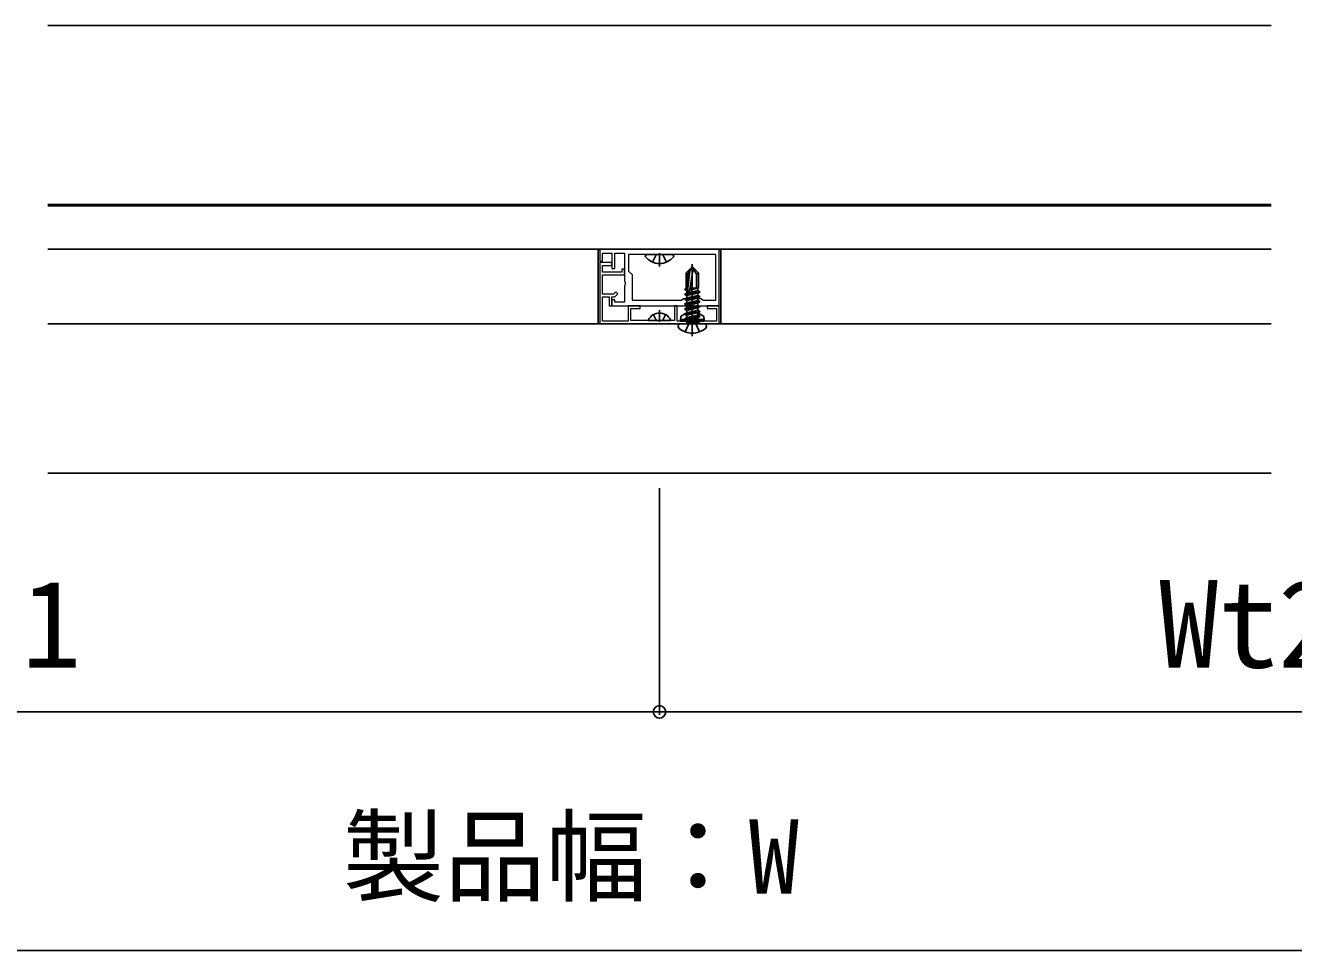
# Model space of a CAD drawing. Units: millimetres, scale not verified. Extents: x -1750 to 1750, y -2608 to 2592.
# Drawn here: x -976.7 to -551.7, y -2068.5 to -1758.5 of the extents above; entities that cross this region are included whole.
import ezdxf
from ezdxf.enums import TextEntityAlignment as Align

# ---------------------------------------------------------------- set-up
doc = ezdxf.new("R2010")
doc.units = ezdxf.units.MM
doc.header["$LTSCALE"] = 14
doc.layers.add('0-3_YKK_11', color=7, linetype='Continuous', lineweight=18)
for name, color, linetype in [('0-4_YKK_12', 2, 'Continuous'), ('0-5_YKK_13', 4, 'Continuous'), ('0-6_YKK_D', 6, 'Continuous')]:
    doc.layers.add(name, color=color, linetype=linetype)
doc.styles.add('ＭＳ ゴシック', font='')
doc.styles.get('ＭＳ ゴシック').set_extended_font_data('MS Gothic')

msp = doc.modelspace()

# ---------------------------------------------------------------- linework, layer by layer
at = {"layer": '0-3_YKK_11'}
for points in [[(-744.2, -1833.5), (-784.2, -1833.5), (-784.2, -1837.5), (-783.3, -1837.5), (-783.3, -1834.8), (-780.2, -1834.8), (-780.2, -1840), (-779.2, -1840), (-779.2, -1834.8), (-775.9, -1834.8), (-775.9, -1844.33), (-775.76, -1844.52), (-775.76, -1845.48), (-775.9, -1845.67), (-775.9, -1851.2), (-779.2, -1851.2), (-779.2, -1850.5), (-780.2, -1850.5), (-780.2, -1852.5), (-753.87, -1852.5), (-753.68, -1852.36), (-752.72, -1852.36), (-752.53, -1852.5), (-744.2, -1852.5)], [(-745.3, -1835.3), (-774.6, -1835.3), (-774.6, -1840.8), (-773.4, -1842), (-773.4, -1850.6), (-756.8, -1850.6), (-756.2, -1850), (-750.2, -1850), (-749.6, -1850.6), (-745.3, -1850.6)], [(-784.2, -1858.5), (-744.2, -1858.5), (-744.2, -1852.5), (-748.2, -1852.5), (-748.2, -1853.4), (-745.1, -1853.4), (-745.1, -1857.6), (-758.3, -1857.6), (-758.3, -1852.5), (-759.2, -1852.5), (-759.2, -1857.4), (-773.8, -1857.4), (-773.8, -1853.4), (-770.7, -1853.4), (-770.7, -1852.5), (-774.7, -1852.5), (-774.7, -1857.6), (-783.3, -1857.6), (-783.3, -1849.5), (-781.1, -1849.5), (-781.1, -1852.5), (-780.2, -1852.5), (-780.2, -1849.5), (-779.2, -1849.5), (-778.17, -1848.47), (-778.8, -1847.83), (-779.57, -1848.6), (-783.3, -1848.6), (-783.3, -1842.1), (-775.9, -1842.1), (-775.9, -1840.2), (-776.8, -1840.2), (-776.8, -1841.2), (-783.3, -1841.2), (-783.3, -1838.9), (-780.2, -1838.9), (-780.2, -1838), (-784.2, -1838)]]:
    msp.add_lwpolyline(points, close=True, dxfattribs=at)
at = {"layer": '0-4_YKK_12'}
for p, q in [((-969.2, -1758.5), (-559.2, -1758.5)), ((-969.2, -1818.5), (-559.2, -1818.5)), ((-969.2, -1819), (-559.2, -1819)), ((-969.2, -1833.5), (-559.2, -1833.5)), ((-969.2, -1858.5), (-559.2, -1858.5)), ((-559.2, -1908.5), (-969.2, -1908.5))]:
    msp.add_line(p, q, dxfattribs=at)
at = {"layer": '0-5_YKK_13'}
for p, q in [((-784.7, -1834), (-784.7, -1858)), ((-768.95, -1835.9), (-768.95, -1835.8)), ((-759.95, -1835.3), (-768.45, -1835.3)), ((-766.55, -1837.81), (-765.35, -1835.39)), ((-764.2, -1839.3), (-764.2, -1834.79)), ((-761.85, -1837.81), (-763.06, -1835.39)), ((-759.45, -1835.9), (-759.45, -1835.8)), ((-743.7, -1858), (-743.7, -1834)), ((-755.25, -1841.37), (-753.38, -1839.5)), ((-754.17, -1847.75), (-752.91, -1840)), ((-753.99, -1840.82), (-753.38, -1839.5)), ((-753.02, -1839.5), (-753.38, -1839.5)), ((-753.2, -1862.6), (-753.2, -1838.5)), ((-751.85, -1841.84), (-753.2, -1839.5)), ((-751.15, -1841.37), (-753.02, -1839.5)), ((-755.25, -1841.37), (-754.75, -1841.58)), ((-755.25, -1846.5), (-755.25, -1841.37)), ((-754.75, -1846.5), (-753.99, -1840.82)), ((-753.99, -1840.82), (-754.75, -1841.58)), ((-754.75, -1847.71), (-754.75, -1841.58)), ((-751.15, -1841.37), (-751.85, -1841.84)), ((-751.85, -1841.84), (-751.85, -1846.5)), ((-751.15, -1846.5), (-751.15, -1841.37)), ((-755.67, -1846.91), (-754.75, -1846.7)), ((-754.75, -1846.82), (-755.67, -1847.02)), ((-755.67, -1847.02), (-755.67, -1846.91)), ((-755.67, -1847.02), (-755.02, -1847.4)), ((-755.67, -1848.55), (-750.73, -1847.73)), ((-750.73, -1847.85), (-755.67, -1848.67)), ((-755.67, -1848.67), (-755.67, -1848.55)), ((-755.67, -1848.67), (-755.02, -1849.05)), ((-755.25, -1846.5), (-754.75, -1846.5)), ((-755.02, -1846.53), (-755.02, -1846.5)), ((-755.02, -1847.4), (-754.75, -1847.34)), ((-755.02, -1848.18), (-755.02, -1847.4)), ((-755.02, -1849.05), (-751.38, -1848.22)), ((-754.07, -1847.18), (-751.38, -1846.57)), ((-752.53, -1846.5), (-754, -1846.75)), ((-753.98, -1846.62), (-753.24, -1846.5)), ((-753.96, -1846.5), (-751.15, -1846.5)), ((-751.25, -1846.5), (-751.38, -1846.57)), ((-751.38, -1847.36), (-751.38, -1846.57)), ((-750.73, -1847.73), (-751.38, -1847.36)), ((-750.73, -1847.85), (-751.38, -1848.22)), ((-751.38, -1849), (-751.38, -1848.22)), ((-750.73, -1847.85), (-750.73, -1847.73)), ((-755.67, -1850.2), (-750.73, -1849.38)), ((-750.73, -1849.5), (-755.67, -1850.32)), ((-755.67, -1850.32), (-755.67, -1850.2)), ((-755.67, -1850.32), (-755.02, -1850.69)), ((-755.67, -1851.85), (-750.73, -1851.03)), ((-750.73, -1851.14), (-755.67, -1851.97)), ((-755.67, -1851.97), (-755.67, -1851.85)), ((-755.67, -1851.97), (-755.02, -1852.34)), ((-755.67, -1853.5), (-750.73, -1852.67)), ((-750.73, -1852.79), (-755.67, -1853.62)), ((-755.02, -1849.83), (-755.02, -1849.05)), ((-755.02, -1850.69), (-751.38, -1849.87)), ((-755.02, -1851.48), (-755.02, -1850.69)), ((-755.02, -1852.34), (-751.38, -1851.52)), ((-755.02, -1853.12), (-755.02, -1852.34)), ((-750.73, -1849.38), (-751.38, -1849)), ((-750.73, -1849.5), (-751.38, -1849.87)), ((-751.38, -1850.65), (-751.38, -1849.87)), ((-750.73, -1851.03), (-751.38, -1850.65)), ((-750.73, -1851.14), (-751.38, -1851.52)), ((-751.38, -1852.3), (-751.38, -1851.52)), ((-750.73, -1852.67), (-751.38, -1852.3)), ((-750.73, -1852.79), (-751.38, -1853.17)), ((-750.73, -1849.5), (-750.73, -1849.38)), ((-750.73, -1851.14), (-750.73, -1851.03)), ((-750.73, -1852.79), (-750.73, -1852.67)), ((-766.25, -1855.43), (-765.35, -1857.25)), ((-764.2, -1853.9), (-764.2, -1857.86)), ((-762.15, -1855.43), (-763.06, -1857.25)), ((-757.2, -1857.1), (-757.06, -1856.3)), ((-749.2, -1857.1), (-757.2, -1857.1)), ((-757.2, -1857.1), (-757.11, -1857.6)), ((-755.67, -1853.62), (-755.67, -1853.5)), ((-755.67, -1853.62), (-755.02, -1853.99)), ((-755.67, -1855.15), (-750.73, -1854.32)), ((-750.73, -1854.44), (-755.67, -1855.26)), ((-755.67, -1855.26), (-755.67, -1855.15)), ((-755.67, -1855.26), (-755.02, -1855.64)), ((-755.67, -1856.79), (-750.73, -1855.97)), ((-750.73, -1856.09), (-755.67, -1856.91)), ((-755.67, -1856.79), (-755.02, -1856.42)), ((-755.67, -1856.91), (-755.67, -1856.79)), ((-755.67, -1856.91), (-755.02, -1857.28)), ((-755.02, -1853.99), (-751.38, -1853.17)), ((-755.02, -1854.77), (-755.02, -1853.99)), ((-755.02, -1855.64), (-751.38, -1854.81)), ((-755.02, -1856.42), (-751.38, -1855.6)), ((-755.02, -1856.42), (-755.02, -1855.64)), ((-755.02, -1857.28), (-751.38, -1856.46)), ((-751.38, -1857.24), (-754.97, -1858.32)), ((-750.9, -1855.12), (-752.06, -1857.44)), ((-751.38, -1853.95), (-751.38, -1853.17)), ((-750.73, -1854.32), (-751.38, -1853.95)), ((-750.73, -1854.44), (-751.38, -1854.81)), ((-751.38, -1855.6), (-751.38, -1854.81)), ((-750.73, -1855.97), (-751.38, -1855.6)), ((-750.73, -1856.09), (-751.38, -1856.46)), ((-751.38, -1857.24), (-751.38, -1856.46)), ((-750.73, -1857.62), (-751.38, -1857.24)), ((-750.73, -1854.44), (-750.73, -1854.32)), ((-750.73, -1856.09), (-750.73, -1855.97)), ((-749.2, -1857.1), (-749.34, -1856.3)), ((-749.2, -1857.1), (-749.29, -1857.6)), ((-767.8, -1857.4), (-760.6, -1857.4)), ((-757.94, -1859.36), (-757.94, -1859.2)), ((-757.24, -1858.5), (-749.17, -1858.5)), ((-749.29, -1857.6), (-757.11, -1857.6)), ((-754.33, -1858.5), (-755.65, -1861.16)), ((-755.02, -1858.3), (-755.02, -1857.28)), ((-754.97, -1858.32), (-750.73, -1857.62)), ((-754.97, -1858.44), (-751.38, -1858.11)), ((-754.33, -1858.5), (-753.2, -1857.9)), ((-752.07, -1858.5), (-753.2, -1857.9)), ((-752.06, -1857.44), (-752.36, -1857.6)), ((-752.07, -1858.5), (-750.75, -1861.16)), ((-750.73, -1857.73), (-751.38, -1858.11)), ((-751.38, -1858.3), (-751.38, -1858.11)), ((-750.73, -1857.73), (-750.73, -1857.62)), ((-750.73, -1857.73), (-750.73, -1857.62)), ((-748.47, -1859.36), (-748.47, -1859.2))]:
    msp.add_line(p, q, dxfattribs=at)
for points in [[(-755.67, -1846.91), (-755.02, -1846.53), (-754.88, -1846.5)], [(-755.67, -1848.55), (-755.02, -1848.18), (-751.38, -1847.36)], [(-755.67, -1850.2), (-755.02, -1849.83), (-751.38, -1849)], [(-755.67, -1851.85), (-755.02, -1851.48), (-751.38, -1850.65)], [(-755.67, -1853.5), (-755.02, -1853.12), (-751.38, -1852.3)], [(-755.67, -1855.15), (-755.02, -1854.77), (-751.38, -1853.95)], [(-755.5, -1855.12), (-754.35, -1857.44), (-754.04, -1857.6)], [(-750.73, -1857.73), (-754.97, -1858.44), (-754.97, -1858.32)]]:
    msp.add_lwpolyline(points, dxfattribs=at)
for centre, radius, start, end in [((-783.7, -1834), 0.999, 150.1032, 180.02), ((-768.45, -1835.8), 0.5, 90, 180), ((-764.2, -1832.4), 5.9, 216.3816, 323.6184), ((-759.95, -1835.8), 0.5, 0, 90), ((-744.7, -1834), 0.999, 359.98, 29.8968), ((-754.46, -1847.71), 0.294, 180, 270), ((-754.46, -1847.71), 0.294, 270, 350.8071), ((-767.8, -1857.25), 0.154, 152.719, 270), ((-764.2, -1859.1), 4.2, 27.281, 152.719), ((-760.6, -1857.25), 0.154, 270, 27.281), ((-756.17, -1856.45), 0.9, 122.0559, 170), ((-753.2, -1861.2), 6.5, 57.9441, 122.0559), ((-750.23, -1856.45), 0.9, 10, 57.9441), ((-783.7, -1858), 0.999, 179.98, 209.8968), ((-757.24, -1859.2), 0.7, 90, 180), ((-757.07, -1859.36), 0.862, 180, 230.8765), ((-753.2, -1854.6), 7, 230.8765, 270), ((-755.22, -1858.3), 0.2, 270, 0), ((-753.2, -1854.6), 7, 270, 309.1236), ((-751.18, -1858.3), 0.2, 180, 270), ((-749.17, -1859.2), 0.7, 0, 90), ((-749.33, -1859.36), 0.862, 309.1236, 0), ((-744.7, -1858), 0.999, 330.1032, 0.02)]:
    msp.add_arc(centre, radius, start, end, dxfattribs=at)
at = {"layer": '0-6_YKK_D'}
for p, q in [((-764.2, -1913.5), (-764.2, -1989.5)), ((-764.2, -1913.5), (-764.2, -1989.5)), ((-1189.2, -1988.5), (-764.2, -1988.5)), ((-764.2, -1988.5), (-339.2, -1988.5)), ((-299.2, -2068.5), (-1229.2, -2068.5))]:
    msp.add_line(p, q, dxfattribs=at)
msp.add_circle((-764.2, -1988.5), 2.12, dxfattribs=at)
msp.add_circle((-764.2, -1988.5), 2.12, dxfattribs=at)

# ---------------------------------------------------------------- texts
at = {"layer": '0-6_YKK_D', "style": 'ＭＳ ゴシック'}
for s, height, p in [('Wt1', 29.33, (-1017.84, -1982.5)), ('Wt2', 29.33, (-596.81, -1982.5)), ('製品幅：W', 24.93, (-870.35, -2056.9))]:
    msp.add_text(s, height=height, dxfattribs=at).set_placement(p, align=Align.BOTTOM_LEFT)

doc.saveas('drawing.dxf')
